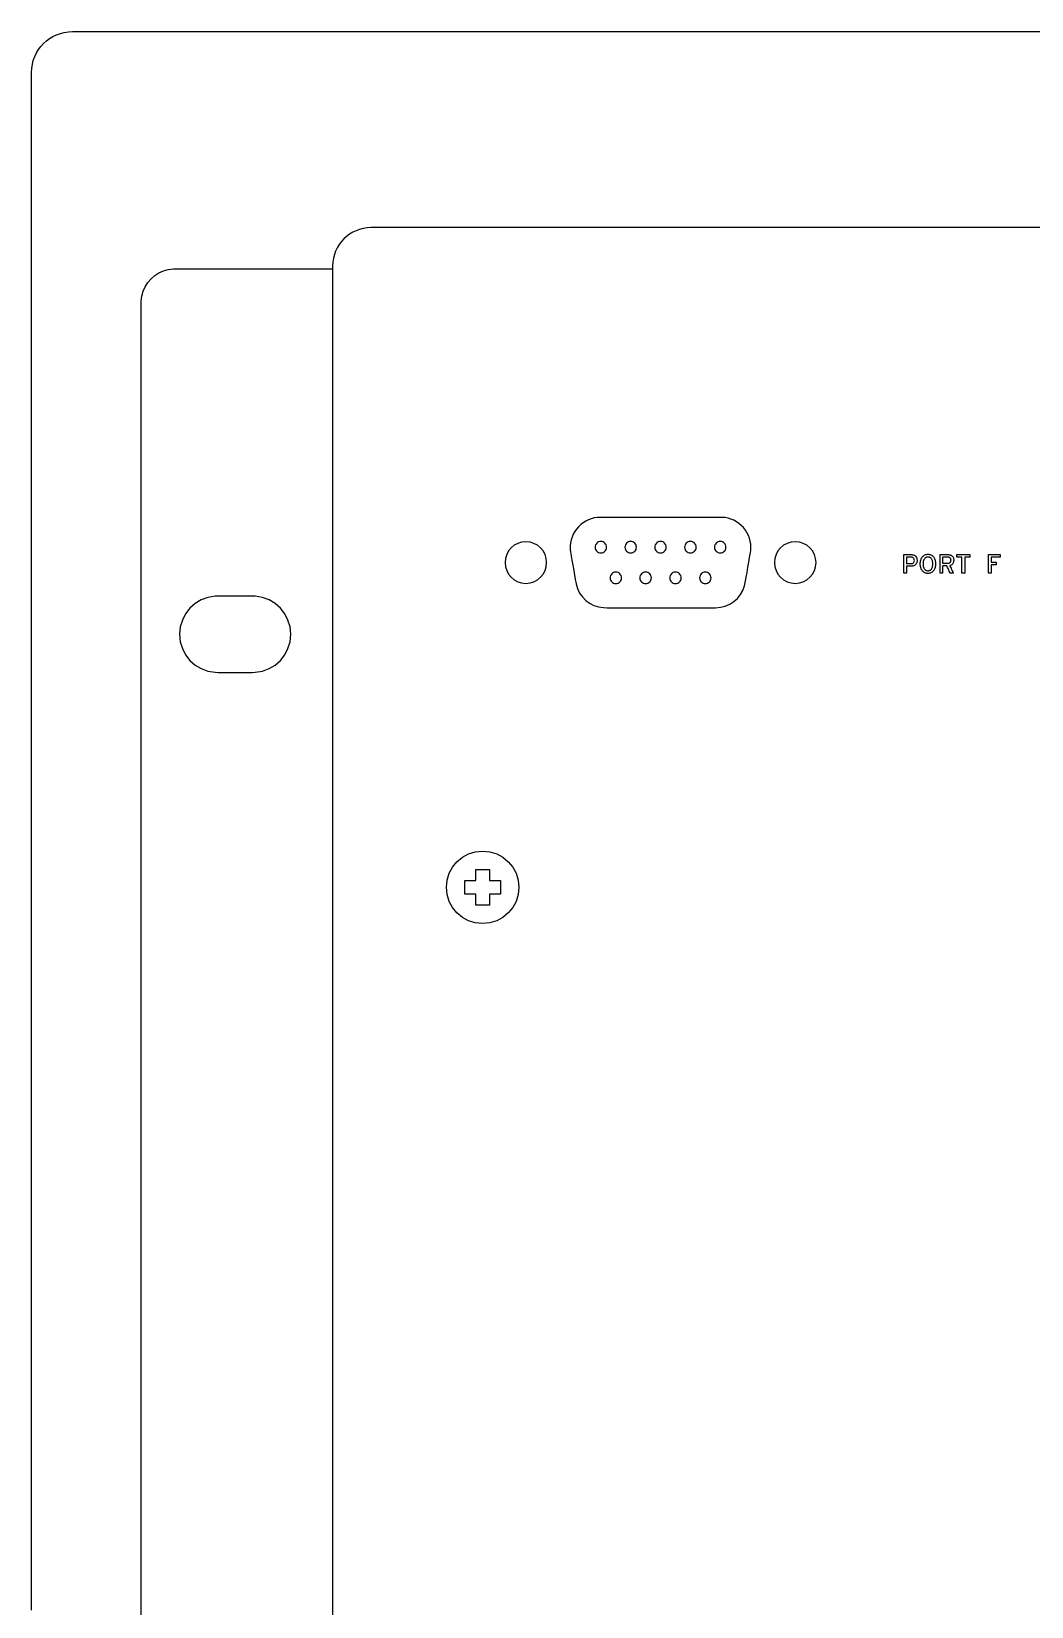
# Model space of a CAD drawing. Extents: x 1 to 47.7, y 0.2 to 35.
# Drawn here: x 2.2 to 5.85, y 10.25 to 16 of the extents above; entities that cross this region are included whole.
import ezdxf

# ---------------------------------------------------------------- set-up
doc = ezdxf.new("R2010")
doc.units = 0
doc.header["$MEASUREMENT"] = 0
for name, color, linetype in [('3_1__HORIZONTAL_RACK_MOUNT', 7, 'CONTINUOUS'), ('3_2__HORIZONTAL_PANEL_MOUN', 7, 'CONTINUOUS'), ('8_0_____DWG', 7, 'CONTINUOUS')]:
    doc.layers.add(name, color=color, linetype=linetype)

msp = doc.modelspace()

# ---------------------------------------------------------------- linework, layer by layer
at = {"layer": '3_1__HORIZONTAL_RACK_MOUNT'}
for points in [[(5.9216, 15.2836), (5.8483, 15.2836), (5.7759, 15.2836), (5.7043, 15.2836), (5.6336, 15.2836), (5.5638, 15.2836), (5.4949, 15.2836), (5.4269, 15.2836), (5.3598, 15.2836), (5.2936, 15.2836), (5.2284, 15.2836), (5.1641, 15.2836), (5.1008, 15.2836), (5.0384, 15.2836), (4.9771, 15.2836), (4.9167, 15.2836), (4.8574, 15.2836), (4.7991, 15.2836), (4.7419, 15.2836), (4.6857, 15.2836), (4.6305, 15.2836), (4.5765, 15.2836), (4.5235, 15.2836), (4.4716, 15.2836), (4.4209, 15.2836), (4.3713, 15.2836), (4.3228, 15.2836), (4.2754, 15.2836), (4.2293, 15.2836), (4.1843, 15.2836), (4.1405, 15.2836), (4.0979, 15.2836), (4.0565, 15.2836), (4.0163, 15.2836), (3.9774, 15.2836), (3.9397, 15.2836), (3.9033, 15.2836), (3.8682, 15.2836), (3.8344, 15.2836), (3.8018, 15.2836), (3.7706, 15.2836), (3.7407, 15.2836), (3.7121, 15.2836), (3.6849, 15.2836), (3.6591, 15.2836), (3.6346, 15.2836), (3.6115, 15.2836), (3.5898, 15.2836), (3.5695, 15.2836), (3.5507, 15.2836), (3.5332, 15.2836), (3.5173, 15.2836), (3.5028, 15.2836), (3.4897, 15.2836), (3.4782, 15.2836), (3.4682, 15.2836), (3.4596, 15.2836), (3.4526, 15.2836), (3.4471, 15.2836), (3.4432, 15.2836), (3.4409, 15.2836), (3.4401, 15.2836), (3.4257, 15.2829), (3.4118, 15.2807), (3.3984, 15.2773), (3.3856, 15.2726), (3.3733, 15.2667), (3.3618, 15.2597), (3.351, 15.2516), (3.341, 15.2426), (3.332, 15.2326), (3.3239, 15.2219), (3.3169, 15.2103), (3.311, 15.1981), (3.3063, 15.1852), (3.3029, 15.1718), (3.3007, 15.1579), (3.3, 15.1436), (3.3, 15.1432), (3.3, 15.1421), (3.3, 15.1402), (3.3, 15.1375), (3.3, 15.1341), (3.3, 15.1299), (3.3, 15.125), (3.3, 15.1194), (3.3, 15.113), (3.3, 15.106), (3.3, 15.0982), (3.3, 15.0897), (3.3, 15.0805), (3.3, 15.0706), (3.3, 15.0601), (3.3, 15.0488), (3.3, 15.0369), (3.3, 15.0243), (3.3, 15.011), (3.3, 14.9971), (3.3, 14.9825), (3.3, 14.9673), (3.3, 14.9515), (3.3, 14.935), (3.3, 14.9179), (3.3, 14.9001), (3.3, 14.8818), (3.3, 14.8628), (3.3, 14.8432), (3.3, 14.823), (3.3, 14.8023), (3.3, 14.7809), (3.3, 14.759), (3.3, 14.7365), (3.3, 14.7135), (3.3, 14.6898), (3.3, 14.6656), (3.3, 14.6409), (3.3, 14.5898), (3.3, 14.5366), (3.3, 14.4813), (3.3, 14.424), (3.3, 14.3647), (3.3, 14.3035), (3.3, 14.2404), (3.3, 14.1754), (3.3, 14.1087), (3.3, 14.0402), (3.3, 13.97), (3.3, 13.8982), (3.3, 13.8248), (3.3, 13.7499), (3.3, 13.6735), (3.3, 13.5956), (3.3, 13.5163), (3.3, 13.4356), (3.3, 13.3537), (3.3, 13.2705), (3.3, 13.1861), (3.3, 13.1005), (3.3, 13.0138), (3.3, 12.9261), (3.3, 12.8373), (3.3, 12.7476), (3.3, 12.657), (3.3, 12.5654), (3.3, 12.4731), (3.3, 12.38), (3.3, 12.2862), (3.3, 12.1917), (3.3, 12.0965), (3.3, 11.9046), (3.3, 11.7107), (3.3, 11.5153), (3.3, 11.3187), (3.3, 10.9236), (3.3, 10.5285), (3.3, 10.3319), (3.3, 10.1364)], [(2.6, 9.9739), (2.6, 10.256), (2.6, 10.5411), (2.6, 11.115), (2.6, 11.4013), (2.6, 11.6855), (2.6, 11.9664), (2.6, 12.1051), (2.6, 12.2426), (2.6, 12.3786), (2.6, 12.5129), (2.6, 12.6455), (2.6, 12.7761), (2.6, 12.9046), (2.6, 13.0308), (2.6, 13.1547), (2.6, 13.2759), (2.6, 13.3944), (2.6, 13.5101), (2.6, 13.6226), (2.6, 13.732), (2.6, 13.838), (2.6, 13.9405), (2.6, 14.0393), (2.6, 14.1342), (2.6, 14.2252), (2.6, 14.312), (2.6, 14.3945), (2.6, 14.4341), (2.6, 14.4725), (2.6, 14.5098), (2.6, 14.5459), (2.6, 14.5808), (2.6, 14.6145), (2.6, 14.647), (2.6, 14.6782), (2.6, 14.7081), (2.6, 14.7367), (2.6, 14.7641), (2.6, 14.79), (2.6, 14.8147), (2.6, 14.8379), (2.6, 14.8598), (2.6, 14.8802), (2.6, 14.8992), (2.6, 14.9168), (2.6, 14.9329), (2.6, 14.9475), (2.6, 14.9606), (2.6, 14.9721), (2.6, 14.9821), (2.6, 14.9906), (2.6, 14.9974), (2.6, 15.0026), (2.6, 15.0062), (2.6, 15.0082), (2.6, 15.0102), (2.6002, 15.015), (2.6026, 15.0338), (2.6076, 15.0515), (2.6151, 15.0681), (2.6248, 15.0834), (2.6366, 15.097), (2.6502, 15.1087), (2.6654, 15.1185), (2.682, 15.126), (2.6998, 15.131), (2.7186, 15.1334), (2.7234, 15.1336), (2.725, 15.1336), (2.7254, 15.1336), (2.7276, 15.1336), (2.7315, 15.1336), (2.737, 15.1336), (2.7441, 15.1336), (2.7527, 15.1336), (2.7627, 15.1336), (2.774, 15.1336), (2.7866, 15.1336), (2.8149, 15.1336), (2.847, 15.1336), (2.8821, 15.1336), (2.9197, 15.1336), (2.9589, 15.1336), (3.0394, 15.1336), (3.0793, 15.1336), (3.1181, 15.1336), (3.1549, 15.1336), (3.1891, 15.1336), (3.2201, 15.1336), (3.2469, 15.1336), (3.2587, 15.1336), (3.2691, 15.1336), (3.2782, 15.1336), (3.2858, 15.1336), (3.2919, 15.1336), (3.2963, 15.1336), (3.2991, 15.1336), (3.3, 15.1336), (3.3, 15.1327), (3.3, 15.1301), (3.3, 15.1259), (3.3, 15.1199), (3.3, 15.1123), (3.3, 15.1031), (3.3, 15.0922), (3.3, 15.0798), (3.3, 15.0658), (3.3, 15.0502), (3.3, 15.0331), (3.3, 15.0145), (3.3, 14.9944), (3.3, 14.9729), (3.3, 14.9499), (3.3, 14.9254), (3.3, 14.8996), (3.3, 14.8723), (3.3, 14.8437), (3.3, 14.8138), (3.3, 14.7825), (3.3, 14.7499), (3.3, 14.716), (3.3, 14.6809), (3.3, 14.6445), (3.3, 14.6069), (3.3, 14.568), (3.3, 14.528), (3.3, 14.4868), (3.3, 14.4445), (3.3, 14.3565), (3.3, 14.2642), (3.3, 14.1677), (3.3, 14.0672), (3.3, 13.9628), (3.3, 13.8547), (3.3, 13.7432), (3.3, 13.6282), (3.3, 13.5101), (3.3, 13.3889), (3.3, 13.2649), (3.3, 13.1381), (3.3, 13.0088), (3.3, 12.8772), (3.3, 12.7433), (3.3, 12.6073), (3.3, 12.4694), (3.3, 12.3298), (3.3, 12.1887), (3.3, 12.0461), (3.3, 11.9023), (3.3, 11.6115), (3.3, 11.3177), (3.3, 10.7263), (3.3, 10.4312), (3.3, 10.1383)]]:
    msp.add_lwpolyline(points, dxfattribs=at)
msp.add_lwpolyline([(2.741, 13.7985), (2.7436, 13.7716), (2.7511, 13.7464), (2.763, 13.7235), (2.7788, 13.7033), (2.7979, 13.6864), (2.82, 13.6731), (2.8445, 13.6641), (2.8709, 13.6598), (2.8823, 13.6596), (2.8933, 13.6596), (2.911, 13.6596), (2.9326, 13.6596), (2.9555, 13.6596), (2.9771, 13.6596), (2.9947, 13.6596), (3.0057, 13.6596), (3.0172, 13.6598), (3.0436, 13.6641), (3.068, 13.6731), (3.0901, 13.6864), (3.1093, 13.7033), (3.125, 13.7235), (3.1369, 13.7464), (3.1444, 13.7716), (3.147, 13.7985), (3.1444, 13.8255), (3.1369, 13.8507), (3.125, 13.8736), (3.1093, 13.8938), (3.0901, 13.9107), (3.068, 13.924), (3.0436, 13.933), (3.0172, 13.9373), (3.0057, 13.9375), (2.9947, 13.9375), (2.9771, 13.9375), (2.9555, 13.9375), (2.9326, 13.9375), (2.911, 13.9375), (2.8933, 13.9375), (2.8823, 13.9375), (2.8709, 13.9373), (2.8445, 13.933), (2.82, 13.924), (2.7979, 13.9107), (2.7788, 13.8938), (2.763, 13.8736), (2.7511, 13.8507), (2.7436, 13.8255)], close=True, dxfattribs=at)
at = {"layer": '3_2__HORIZONTAL_PANEL_MOUN'}
msp.add_lwpolyline([(2.2, 10.2345), (2.2, 10.4639), (2.2, 10.925), (2.2, 11.3861), (2.2, 11.6156), (2.2, 11.8436), (2.2, 11.957), (2.2, 12.0699), (2.2, 12.1822), (2.2, 12.2939), (2.2, 12.405), (2.2, 12.5152), (2.2, 12.6247), (2.2, 12.7334), (2.2, 12.8412), (2.2, 12.948), (2.2, 13.0537), (2.2, 13.1584), (2.2, 13.262), (2.2, 13.3644), (2.2, 13.4656), (2.2, 13.5655), (2.2, 13.664), (2.2, 13.7611), (2.2, 13.8567), (2.2, 13.9508), (2.2, 14.0434), (2.2, 14.1343), (2.2, 14.2235), (2.2, 14.3109), (2.2, 14.3966), (2.2, 14.4804), (2.2, 14.5216), (2.2, 14.5623), (2.2, 14.6025), (2.2, 14.6422), (2.2, 14.6814), (2.2, 14.7201), (2.2, 14.7582), (2.2, 14.7959), (2.2, 14.833), (2.2, 14.8695), (2.2, 14.9055), (2.2, 14.941), (2.2, 14.9759), (2.2, 15.0102), (2.2, 15.0439), (2.2, 15.0771), (2.2, 15.1096), (2.2, 15.1416), (2.2, 15.173), (2.2, 15.2037), (2.2, 15.2338), (2.2, 15.2633), (2.2, 15.2922), (2.2, 15.3204), (2.2, 15.348), (2.2, 15.3749), (2.2, 15.4012), (2.2, 15.4268), (2.2, 15.4517), (2.2, 15.4759), (2.2, 15.4994), (2.2, 15.5223), (2.2, 15.5444), (2.2, 15.5658), (2.2, 15.5865), (2.2, 15.6065), (2.2, 15.6258), (2.2, 15.6443), (2.2, 15.662), (2.2, 15.679), (2.2, 15.6953), (2.2, 15.7108), (2.2, 15.7255), (2.2, 15.7394), (2.2, 15.7525), (2.2, 15.7648), (2.2, 15.7764), (2.2, 15.7871), (2.2, 15.797), (2.2, 15.8061), (2.2, 15.8143), (2.2, 15.8217), (2.2, 15.8283), (2.2, 15.834), (2.2, 15.8389), (2.2, 15.8429), (2.2, 15.846), (2.2, 15.8482), (2.2, 15.8495), (2.2, 15.85), (2.2008, 15.8653), (2.2031, 15.8802), (2.2067, 15.8946), (2.2118, 15.9084), (2.2181, 15.9215), (2.2256, 15.9339), (2.2343, 15.9454), (2.2439, 15.9561), (2.2546, 15.9657), (2.2661, 15.9744), (2.2785, 15.9819), (2.2916, 15.9882), (2.3054, 15.9932), (2.3198, 15.9969), (2.3347, 15.9992), (2.35, 16), (2.3509, 16), (2.3536, 16), (2.358, 16), (2.3641, 16), (2.372, 16), (2.3816, 16), (2.3929, 16), (2.4059, 16), (2.4206, 16), (2.4369, 16), (2.4549, 16), (2.4745, 16), (2.4958, 16), (2.5186, 16), (2.543, 16), (2.569, 16), (2.5966, 16), (2.6257, 16), (2.6563, 16), (2.6885, 16), (2.7221, 16), (2.7573, 16), (2.7939, 16), (2.832, 16), (2.8716, 16), (2.9126, 16), (2.955, 16), (2.9988, 16), (3.044, 16), (3.0906, 16), (3.1386, 16), (3.1879, 16), (3.2385, 16), (3.2905, 16), (3.3438, 16), (3.3984, 16), (3.4543, 16), (3.5114, 16), (3.5698, 16), (3.6295, 16), (3.6903, 16), (3.7524, 16), (3.8157, 16), (3.8801, 16), (3.9458, 16), (4.0126, 16), (4.0805, 16), (4.1496, 16), (4.2197, 16), (4.291, 16), (4.3634, 16), (4.4368, 16), (4.5113, 16), (4.5869, 16), (4.6635, 16), (4.7411, 16), (4.8197, 16), (4.8993, 16), (4.9799, 16), (5.0614, 16), (5.1439, 16), (5.2273, 16), (5.3116, 16), (5.3969, 16), (5.483, 16), (5.57, 16), (5.6579, 16), (5.7466, 16), (5.8362, 16), (5.9266, 16)], dxfattribs=at)
at = {"layer": '8_0_____DWG'}
for points in [[(4.6987, 13.8956), (4.717, 13.8971), (4.7344, 13.9015), (4.7506, 13.9086), (4.7653, 13.918), (4.7784, 13.9297), (4.7895, 13.9434), (4.7983, 13.9588), (4.8046, 13.9757), (4.8072, 13.9872), (4.8084, 13.9943), (4.8107, 14.0074), (4.8136, 14.0245), (4.8169, 14.0434), (4.8201, 14.0621), (4.823, 14.0786), (4.825, 14.0907), (4.826, 14.0963), (4.8273, 14.1054), (4.8277, 14.1166), (4.8271, 14.1277), (4.8253, 14.1387), (4.8224, 14.1494), (4.8185, 14.1597), (4.8135, 14.1697), (4.8075, 14.1791), (4.8005, 14.188), (4.7927, 14.1961), (4.7841, 14.2033), (4.775, 14.2095), (4.7652, 14.2148), (4.755, 14.2191), (4.7444, 14.2223), (4.7334, 14.2245), (4.7223, 14.2255), (4.7116, 14.2256), (4.6777, 14.2256), (4.6214, 14.2256), (4.551, 14.2256), (4.4747, 14.2256), (4.401, 14.2256), (4.3381, 14.2256), (4.2942, 14.2256), (4.2777, 14.2256), (4.2665, 14.225), (4.2554, 14.2233), (4.2447, 14.2205), (4.2343, 14.2166), (4.2243, 14.2118), (4.2149, 14.2059), (4.2061, 14.1991), (4.198, 14.1914), (4.1906, 14.1828), (4.1842, 14.1735), (4.1789, 14.1638), (4.1745, 14.1536), (4.1712, 14.143), (4.169, 14.1321), (4.1679, 14.1211), (4.1679, 14.1099), (4.169, 14.0987), (4.1699, 14.0938), (4.1716, 14.084), (4.1741, 14.0691), (4.1773, 14.051), (4.1806, 14.0319), (4.1837, 14.0139), (4.1863, 13.9989), (4.1879, 13.9892), (4.1891, 13.9828), (4.1943, 13.9654), (4.2022, 13.9493), (4.2124, 13.935), (4.2247, 13.9225), (4.2388, 13.9121), (4.2545, 13.904), (4.2714, 13.8985), (4.2894, 13.8958), (4.3023, 13.8956), (4.3333, 13.8956), (4.3848, 13.8956), (4.4491, 13.8956), (4.5187, 13.8956), (4.5861, 13.8956), (4.6436, 13.8956), (4.6837, 13.8956)], [(4.0817, 14.0606), (4.0802, 14.0759), (4.0758, 14.0902), (4.0688, 14.1031), (4.0595, 14.1143), (4.0482, 14.1236), (4.0353, 14.1306), (4.021, 14.135), (4.0057, 14.1366), (3.9904, 14.135), (3.9762, 14.1306), (3.9632, 14.1236), (3.952, 14.1143), (3.9427, 14.1031), (3.9357, 14.0902), (3.9313, 14.0759), (3.9297, 14.0606), (3.9313, 14.0453), (3.9357, 14.031), (3.9427, 14.0181), (3.952, 14.0068), (3.9632, 13.9976), (3.9762, 13.9906), (3.9904, 13.9861), (4.0057, 13.9846), (4.021, 13.9861), (4.0353, 13.9906), (4.0482, 13.9976), (4.0595, 14.0068), (4.0688, 14.0181), (4.0758, 14.031), (4.0802, 14.0453)], [(4.3007, 14.1166), (4.3003, 14.1208), (4.2991, 14.1248), (4.2972, 14.1283), (4.2946, 14.1314), (4.2915, 14.134), (4.2879, 14.1359), (4.284, 14.1372), (4.2797, 14.1376), (4.2755, 14.1372), (4.2716, 14.1359), (4.268, 14.134), (4.2649, 14.1314), (4.2623, 14.1283), (4.2604, 14.1248), (4.2592, 14.1208), (4.2587, 14.1166), (4.2592, 14.1123), (4.2604, 14.1084), (4.2623, 14.1048), (4.2649, 14.1017), (4.268, 14.0992), (4.2716, 14.0972), (4.2755, 14.096), (4.2797, 14.0956), (4.284, 14.096), (4.2879, 14.0972), (4.2915, 14.0992), (4.2946, 14.1017), (4.2972, 14.1048), (4.2991, 14.1084), (4.3003, 14.1123)], [(4.4097, 14.1166), (4.4093, 14.1208), (4.4081, 14.1248), (4.4062, 14.1283), (4.4036, 14.1314), (4.4005, 14.134), (4.3969, 14.1359), (4.393, 14.1372), (4.3887, 14.1376), (4.3845, 14.1372), (4.3806, 14.1359), (4.377, 14.134), (4.3739, 14.1314), (4.3713, 14.1283), (4.3694, 14.1248), (4.3682, 14.1208), (4.3677, 14.1166), (4.3682, 14.1123), (4.3694, 14.1084), (4.3713, 14.1048), (4.3739, 14.1017), (4.377, 14.0992), (4.3806, 14.0972), (4.3845, 14.096), (4.3887, 14.0956), (4.393, 14.096), (4.3969, 14.0972), (4.4005, 14.0992), (4.4036, 14.1017), (4.4062, 14.1048), (4.4081, 14.1084), (4.4093, 14.1123)], [(4.5187, 14.1166), (4.5183, 14.1208), (4.5171, 14.1248), (4.5151, 14.1283), (4.5126, 14.1314), (4.5095, 14.134), (4.5059, 14.1359), (4.502, 14.1372), (4.4977, 14.1376), (4.4935, 14.1372), (4.4896, 14.1359), (4.486, 14.134), (4.4829, 14.1314), (4.4803, 14.1283), (4.4784, 14.1248), (4.4772, 14.1208), (4.4767, 14.1166), (4.4772, 14.1123), (4.4784, 14.1084), (4.4803, 14.1048), (4.4829, 14.1017), (4.486, 14.0992), (4.4896, 14.0972), (4.4935, 14.096), (4.4977, 14.0956), (4.502, 14.096), (4.5059, 14.0972), (4.5095, 14.0992), (4.5126, 14.1017), (4.5151, 14.1048), (4.5171, 14.1084), (4.5183, 14.1123)], [(4.6278, 14.1166), (4.6273, 14.1208), (4.6261, 14.1248), (4.6242, 14.1283), (4.6216, 14.1314), (4.6185, 14.134), (4.6149, 14.1359), (4.611, 14.1372), (4.6067, 14.1376), (4.6025, 14.1372), (4.5986, 14.1359), (4.595, 14.134), (4.5919, 14.1314), (4.5893, 14.1283), (4.5874, 14.1248), (4.5862, 14.1208), (4.5857, 14.1166), (4.5862, 14.1123), (4.5874, 14.1084), (4.5893, 14.1048), (4.5919, 14.1017), (4.595, 14.0992), (4.5986, 14.0972), (4.6025, 14.096), (4.6067, 14.0956), (4.611, 14.096), (4.6149, 14.0972), (4.6185, 14.0992), (4.6216, 14.1017), (4.6242, 14.1048), (4.6261, 14.1084), (4.6273, 14.1123)], [(4.7367, 14.1166), (4.7363, 14.1208), (4.7351, 14.1248), (4.7332, 14.1283), (4.7306, 14.1314), (4.7275, 14.134), (4.7239, 14.1359), (4.72, 14.1372), (4.7158, 14.1376), (4.7115, 14.1372), (4.7076, 14.1359), (4.704, 14.134), (4.7009, 14.1314), (4.6983, 14.1283), (4.6964, 14.1248), (4.6952, 14.1208), (4.6947, 14.1166), (4.6952, 14.1123), (4.6964, 14.1084), (4.6983, 14.1048), (4.7009, 14.1017), (4.704, 14.0992), (4.7076, 14.0972), (4.7115, 14.096), (4.7158, 14.0956), (4.72, 14.096), (4.7239, 14.0972), (4.7275, 14.0992), (4.7306, 14.1017), (4.7332, 14.1048), (4.7351, 14.1084), (4.7363, 14.1123)], [(5.0657, 14.0606), (5.0642, 14.0759), (5.0598, 14.0902), (5.0528, 14.1031), (5.0435, 14.1143), (5.0322, 14.1236), (5.0193, 14.1306), (5.005, 14.135), (4.9897, 14.1366), (4.9744, 14.135), (4.9601, 14.1306), (4.9472, 14.1236), (4.936, 14.1143), (4.9267, 14.1031), (4.9197, 14.0902), (4.9153, 14.0759), (4.9137, 14.0606), (4.9153, 14.0453), (4.9197, 14.031), (4.9267, 14.0181), (4.936, 14.0068), (4.9472, 13.9976), (4.9601, 13.9906), (4.9744, 13.9861), (4.9897, 13.9846), (5.005, 13.9861), (5.0193, 13.9906), (5.0322, 13.9976), (5.0435, 14.0068), (5.0528, 14.0181), (5.0598, 14.031), (5.0642, 14.0453)], [(5.4349, 14.0684), (5.4348, 14.066), (5.4345, 14.0637), (5.4341, 14.0616), (5.4335, 14.0597), (5.4328, 14.0578), (5.4319, 14.0561), (5.4308, 14.0546), (5.4296, 14.0532), (5.4282, 14.0519), (5.4267, 14.0508), (5.4251, 14.0498), (5.4234, 14.0489), (5.4216, 14.0482), (5.4197, 14.0477), (5.4177, 14.0473), (5.4156, 14.0471), (5.4133, 14.047), (5.4126, 14.047), (5.4109, 14.047), (5.4085, 14.047), (5.4056, 14.047), (5.4026, 14.047), (5.3998, 14.047), (5.3975, 14.047), (5.3961, 14.047), (5.3958, 14.0469), (5.3958, 14.0453), (5.3958, 14.0424), (5.3958, 14.0384), (5.3958, 14.0341), (5.3958, 14.0297), (5.3958, 14.0259), (5.3958, 14.023), (5.3958, 14.0217), (5.3956, 14.0216), (5.3948, 14.0216), (5.3934, 14.0216), (5.3918, 14.0216), (5.3902, 14.0216), (5.3886, 14.0216), (5.3872, 14.0216), (5.3864, 14.0216), (5.3862, 14.0218), (5.3862, 14.0254), (5.3862, 14.033), (5.3862, 14.0433), (5.3862, 14.055), (5.3862, 14.0667), (5.3862, 14.0772), (5.3862, 14.0852), (5.3862, 14.0894), (5.3866, 14.0897), (5.3889, 14.0897), (5.3925, 14.0897), (5.397, 14.0897), (5.4018, 14.0897), (5.4064, 14.0897), (5.4103, 14.0897), (5.4129, 14.0897), (5.414, 14.0897), (5.4161, 14.0896), (5.4181, 14.0893), (5.4201, 14.089), (5.4219, 14.0885), (5.4236, 14.0878), (5.4253, 14.087), (5.4268, 14.086), (5.4283, 14.085), (5.4296, 14.0837), (5.4309, 14.0823), (5.4319, 14.0807), (5.4328, 14.0791), (5.4335, 14.0772), (5.4341, 14.0752), (5.4345, 14.0731), (5.4348, 14.0708)], [(5.4249, 14.0684), (5.4246, 14.071), (5.4241, 14.0733), (5.4232, 14.0753), (5.422, 14.077), (5.4205, 14.0782), (5.4187, 14.0792), (5.4165, 14.0798), (5.4141, 14.0801), (5.4131, 14.0801), (5.4114, 14.0801), (5.4088, 14.0801), (5.4057, 14.0801), (5.4024, 14.0801), (5.3995, 14.0801), (5.3972, 14.0801), (5.396, 14.0801), (5.3958, 14.0797), (5.3958, 14.0777), (5.3958, 14.0745), (5.3958, 14.0705), (5.3958, 14.0662), (5.3958, 14.0622), (5.3958, 14.0589), (5.3958, 14.0569), (5.396, 14.0566), (5.3972, 14.0566), (5.3995, 14.0566), (5.4024, 14.0566), (5.4057, 14.0566), (5.4088, 14.0566), (5.4114, 14.0566), (5.4131, 14.0566), (5.4141, 14.0566), (5.4166, 14.0569), (5.4188, 14.0575), (5.4207, 14.0585), (5.4222, 14.0598), (5.4233, 14.0614), (5.4242, 14.0634), (5.4247, 14.0657)], [(5.5023, 14.0557), (5.5022, 14.0521), (5.5019, 14.0486), (5.5013, 14.0453), (5.5006, 14.0422), (5.4997, 14.0393), (5.4986, 14.0366), (5.4972, 14.034), (5.4957, 14.0316), (5.494, 14.0294), (5.4921, 14.0273), (5.49, 14.0256), (5.4878, 14.0241), (5.4854, 14.0229), (5.4829, 14.0219), (5.4802, 14.0212), (5.4774, 14.0207), (5.4744, 14.0205), (5.4714, 14.0207), (5.4686, 14.0212), (5.4659, 14.0219), (5.4634, 14.0229), (5.4611, 14.0241), (5.4589, 14.0256), (5.4569, 14.0273), (5.455, 14.0294), (5.4533, 14.0316), (5.4517, 14.034), (5.4503, 14.0366), (5.4492, 14.0393), (5.4482, 14.0422), (5.4475, 14.0453), (5.447, 14.0486), (5.4466, 14.0521), (5.4465, 14.0557), (5.4466, 14.0593), (5.447, 14.0627), (5.4475, 14.066), (5.4482, 14.0691), (5.4492, 14.0721), (5.4503, 14.0748), (5.4517, 14.0774), (5.4533, 14.0799), (5.455, 14.0821), (5.4569, 14.0841), (5.4589, 14.0858), (5.4611, 14.0873), (5.4634, 14.0885), (5.4659, 14.0895), (5.4686, 14.0901), (5.4714, 14.0906), (5.4744, 14.0908), (5.4774, 14.0906), (5.4802, 14.0901), (5.4829, 14.0895), (5.4854, 14.0885), (5.4878, 14.0873), (5.49, 14.0858), (5.4921, 14.0841), (5.494, 14.0821), (5.4957, 14.0799), (5.4972, 14.0774), (5.4986, 14.0748), (5.4997, 14.0721), (5.5006, 14.0691), (5.5013, 14.066), (5.5019, 14.0627), (5.5022, 14.0593)], [(5.4923, 14.0557), (5.4922, 14.0583), (5.492, 14.0609), (5.4917, 14.0633), (5.4913, 14.0655), (5.4907, 14.0677), (5.49, 14.0696), (5.4892, 14.0715), (5.4883, 14.0732), (5.4872, 14.0747), (5.486, 14.0761), (5.4847, 14.0773), (5.4833, 14.0783), (5.4817, 14.0791), (5.4801, 14.0797), (5.4783, 14.0802), (5.4764, 14.0805), (5.4744, 14.0806), (5.4724, 14.0805), (5.4705, 14.0802), (5.4688, 14.0797), (5.4671, 14.0791), (5.4656, 14.0783), (5.4642, 14.0773), (5.4629, 14.0761), (5.4617, 14.0747), (5.4606, 14.0732), (5.4597, 14.0715), (5.4589, 14.0696), (5.4582, 14.0677), (5.4576, 14.0655), (5.4571, 14.0633), (5.4568, 14.0609), (5.4566, 14.0583), (5.4566, 14.0557), (5.4566, 14.053), (5.4568, 14.0505), (5.4571, 14.0482), (5.4576, 14.0459), (5.4582, 14.0438), (5.4589, 14.0419), (5.4597, 14.04), (5.4606, 14.0383), (5.4617, 14.0368), (5.4629, 14.0353), (5.4642, 14.0341), (5.4656, 14.0331), (5.4671, 14.0322), (5.4688, 14.0315), (5.4705, 14.0311), (5.4724, 14.0308), (5.4744, 14.0307), (5.4764, 14.0308), (5.4783, 14.0311), (5.4801, 14.0315), (5.4817, 14.0322), (5.4833, 14.0331), (5.4847, 14.0341), (5.486, 14.0353), (5.4872, 14.0368), (5.4883, 14.0383), (5.4892, 14.04), (5.49, 14.0419), (5.4907, 14.0438), (5.4913, 14.0459), (5.4917, 14.0482), (5.492, 14.0505), (5.4922, 14.053)], [(5.5686, 14.0693), (5.5684, 14.0657), (5.5678, 14.0624), (5.5668, 14.0595), (5.5654, 14.0569), (5.5636, 14.0547), (5.5615, 14.0528), (5.559, 14.0512), (5.5561, 14.05), (5.5542, 14.0493), (5.555, 14.0476), (5.5566, 14.0443), (5.5587, 14.0401), (5.561, 14.0353), (5.5633, 14.0306), (5.5653, 14.0264), (5.5668, 14.0233), (5.5675, 14.0217), (5.5674, 14.0216), (5.5664, 14.0216), (5.5649, 14.0216), (5.563, 14.0216), (5.5611, 14.0216), (5.5592, 14.0216), (5.5576, 14.0216), (5.5565, 14.0216), (5.5562, 14.0216), (5.5556, 14.0228), (5.5543, 14.0256), (5.5524, 14.0295), (5.5502, 14.034), (5.5479, 14.0387), (5.5459, 14.0429), (5.5442, 14.0463), (5.5433, 14.0482), (5.543, 14.0486), (5.542, 14.0486), (5.5402, 14.0486), (5.5379, 14.0486), (5.5353, 14.0486), (5.5328, 14.0486), (5.5306, 14.0486), (5.529, 14.0486), (5.5283, 14.0486), (5.5282, 14.0479), (5.5282, 14.0455), (5.5282, 14.0418), (5.5282, 14.0374), (5.5282, 14.0328), (5.5282, 14.0284), (5.5282, 14.0247), (5.5282, 14.0223), (5.5282, 14.0216), (5.5277, 14.0216), (5.5267, 14.0216), (5.5253, 14.0216), (5.5236, 14.0216), (5.522, 14.0216), (5.5205, 14.0216), (5.5193, 14.0216), (5.5186, 14.0216), (5.5186, 14.0224), (5.5186, 14.0274), (5.5186, 14.0359), (5.5186, 14.0466), (5.5186, 14.0583), (5.5186, 14.0698), (5.5186, 14.0796), (5.5186, 14.0867), (5.5186, 14.0896), (5.5195, 14.0897), (5.5222, 14.0897), (5.5262, 14.0897), (5.531, 14.0897), (5.536, 14.0897), (5.5406, 14.0897), (5.5445, 14.0897), (5.5469, 14.0897), (5.548, 14.0897), (5.55, 14.0896), (5.552, 14.0893), (5.5538, 14.089), (5.5556, 14.0885), (5.5573, 14.0879), (5.5589, 14.0871), (5.5605, 14.0862), (5.5619, 14.0852), (5.5633, 14.0841), (5.5645, 14.0827), (5.5656, 14.0813), (5.5665, 14.0797), (5.5673, 14.0779), (5.5678, 14.076), (5.5683, 14.0739), (5.5685, 14.0717)], [(5.5587, 14.069), (5.5586, 14.0703), (5.5585, 14.0715), (5.5583, 14.0726), (5.558, 14.0736), (5.5576, 14.0746), (5.5571, 14.0754), (5.5566, 14.0762), (5.5559, 14.0769), (5.5552, 14.0776), (5.5545, 14.0782), (5.5536, 14.0787), (5.5527, 14.0791), (5.5518, 14.0795), (5.5507, 14.0797), (5.5496, 14.0799), (5.5485, 14.08), (5.5474, 14.0801), (5.5465, 14.0801), (5.5444, 14.0801), (5.5414, 14.0801), (5.5381, 14.0801), (5.5347, 14.0801), (5.5317, 14.0801), (5.5294, 14.0801), (5.5283, 14.0801), (5.5282, 14.0796), (5.5282, 14.0777), (5.5282, 14.0747), (5.5282, 14.071), (5.5282, 14.0672), (5.5282, 14.0635), (5.5282, 14.0605), (5.5282, 14.0586), (5.5283, 14.0581), (5.5294, 14.0581), (5.5317, 14.0581), (5.5347, 14.0581), (5.5381, 14.0581), (5.5414, 14.0581), (5.5444, 14.0581), (5.5465, 14.0581), (5.5474, 14.0581), (5.5485, 14.0582), (5.5496, 14.0583), (5.5507, 14.0584), (5.5517, 14.0587), (5.5526, 14.059), (5.5535, 14.0594), (5.5544, 14.0599), (5.5551, 14.0605), (5.5559, 14.0611), (5.5565, 14.0618), (5.5571, 14.0626), (5.5575, 14.0635), (5.5579, 14.0644), (5.5582, 14.0655), (5.5585, 14.0666), (5.5586, 14.0678)], [(4.3552, 14.0046), (4.3548, 14.0088), (4.3536, 14.0128), (4.3517, 14.0163), (4.3491, 14.0194), (4.346, 14.022), (4.3424, 14.0239), (4.3385, 14.0251), (4.3342, 14.0256), (4.33, 14.0251), (4.3261, 14.0239), (4.3225, 14.022), (4.3194, 14.0194), (4.3168, 14.0163), (4.3149, 14.0128), (4.3137, 14.0088), (4.3132, 14.0046), (4.3137, 14.0004), (4.3149, 13.9964), (4.3168, 13.9928), (4.3194, 13.9897), (4.3225, 13.9872), (4.3261, 13.9852), (4.33, 13.984), (4.3342, 13.9836), (4.3385, 13.984), (4.3424, 13.9852), (4.346, 13.9872), (4.3491, 13.9897), (4.3517, 13.9928), (4.3536, 13.9964), (4.3548, 14.0004)], [(4.4642, 14.0046), (4.4638, 14.0088), (4.4626, 14.0128), (4.4607, 14.0163), (4.4581, 14.0194), (4.455, 14.022), (4.4514, 14.0239), (4.4475, 14.0251), (4.4432, 14.0256), (4.439, 14.0251), (4.4351, 14.0239), (4.4315, 14.022), (4.4284, 14.0194), (4.4258, 14.0163), (4.4239, 14.0128), (4.4227, 14.0088), (4.4222, 14.0046), (4.4227, 14.0004), (4.4239, 13.9964), (4.4258, 13.9928), (4.4284, 13.9897), (4.4315, 13.9872), (4.4351, 13.9852), (4.439, 13.984), (4.4432, 13.9836), (4.4475, 13.984), (4.4514, 13.9852), (4.455, 13.9872), (4.4581, 13.9897), (4.4607, 13.9928), (4.4626, 13.9964), (4.4638, 14.0004)], [(4.5732, 14.0046), (4.5728, 14.0088), (4.5716, 14.0128), (4.5697, 14.0163), (4.5671, 14.0194), (4.564, 14.022), (4.5604, 14.0239), (4.5565, 14.0251), (4.5522, 14.0256), (4.548, 14.0251), (4.5441, 14.0239), (4.5405, 14.022), (4.5374, 14.0194), (4.5348, 14.0163), (4.5329, 14.0128), (4.5316, 14.0088), (4.5312, 14.0046), (4.5316, 14.0004), (4.5329, 13.9964), (4.5348, 13.9928), (4.5374, 13.9897), (4.5405, 13.9872), (4.5441, 13.9852), (4.548, 13.984), (4.5522, 13.9836), (4.5565, 13.984), (4.5604, 13.9852), (4.564, 13.9872), (4.5671, 13.9897), (4.5697, 13.9928), (4.5716, 13.9964), (4.5728, 14.0004)], [(4.6822, 14.0046), (4.6818, 14.0088), (4.6806, 14.0128), (4.6786, 14.0163), (4.6761, 14.0194), (4.673, 14.022), (4.6694, 14.0239), (4.6655, 14.0251), (4.6612, 14.0256), (4.657, 14.0251), (4.653, 14.0239), (4.6495, 14.022), (4.6464, 14.0194), (4.6438, 14.0163), (4.6419, 14.0128), (4.6407, 14.0088), (4.6402, 14.0046), (4.6407, 14.0004), (4.6419, 13.9964), (4.6438, 13.9928), (4.6464, 13.9897), (4.6495, 13.9872), (4.653, 13.9852), (4.657, 13.984), (4.6612, 13.9836), (4.6655, 13.984), (4.6694, 13.9852), (4.673, 13.9872), (4.6761, 13.9897), (4.6786, 13.9928), (4.6806, 13.9964), (4.6818, 14.0004)], [(3.9803, 12.8745), (3.9776, 12.8478), (3.9699, 12.8229), (3.9577, 12.8004), (3.9415, 12.7808), (3.9219, 12.7646), (3.8994, 12.7524), (3.8745, 12.7447), (3.8478, 12.742), (3.8211, 12.7447), (3.7963, 12.7524), (3.7738, 12.7646), (3.7542, 12.7808), (3.738, 12.8004), (3.7258, 12.8229), (3.7181, 12.8478), (3.7154, 12.8745), (3.7181, 12.9012), (3.7258, 12.926), (3.738, 12.9485), (3.7542, 12.9681), (3.7738, 12.9843), (3.7963, 12.9965), (3.8211, 13.0042), (3.8478, 13.0069), (3.8745, 13.0042), (3.8994, 12.9965), (3.9219, 12.9843), (3.9415, 12.9681), (3.9577, 12.9485), (3.9699, 12.926), (3.9776, 12.9012)]]:
    msp.add_lwpolyline(points, close=True, dxfattribs=at)
for points in [[(5.6087, 14.0797), (5.6087, 14.0216), (5.5988, 14.0216), (5.5988, 14.0797), (5.5796, 14.0797), (5.5796, 14.0897), (5.628, 14.0897), (5.628, 14.0797), (5.6087, 14.0797)], [(5.7052, 14.0797), (5.7052, 14.0618), (5.7241, 14.0618), (5.7241, 14.0519), (5.7052, 14.0519), (5.7052, 14.0216), (5.6953, 14.0216), (5.6953, 14.0897), (5.7378, 14.0897), (5.7378, 14.0797), (5.7052, 14.0797)], [(3.8229, 12.8993), (3.8229, 12.9396), (3.8728, 12.9396), (3.8728, 12.8993), (3.913, 12.8993), (3.913, 12.8493), (3.8728, 12.8493), (3.8728, 12.8094), (3.8229, 12.8094), (3.8229, 12.8493), (3.7827, 12.8493), (3.7827, 12.8993), (3.8229, 12.8993)]]:
    msp.add_lwpolyline(points, dxfattribs=at)

doc.saveas('drawing.dxf')
